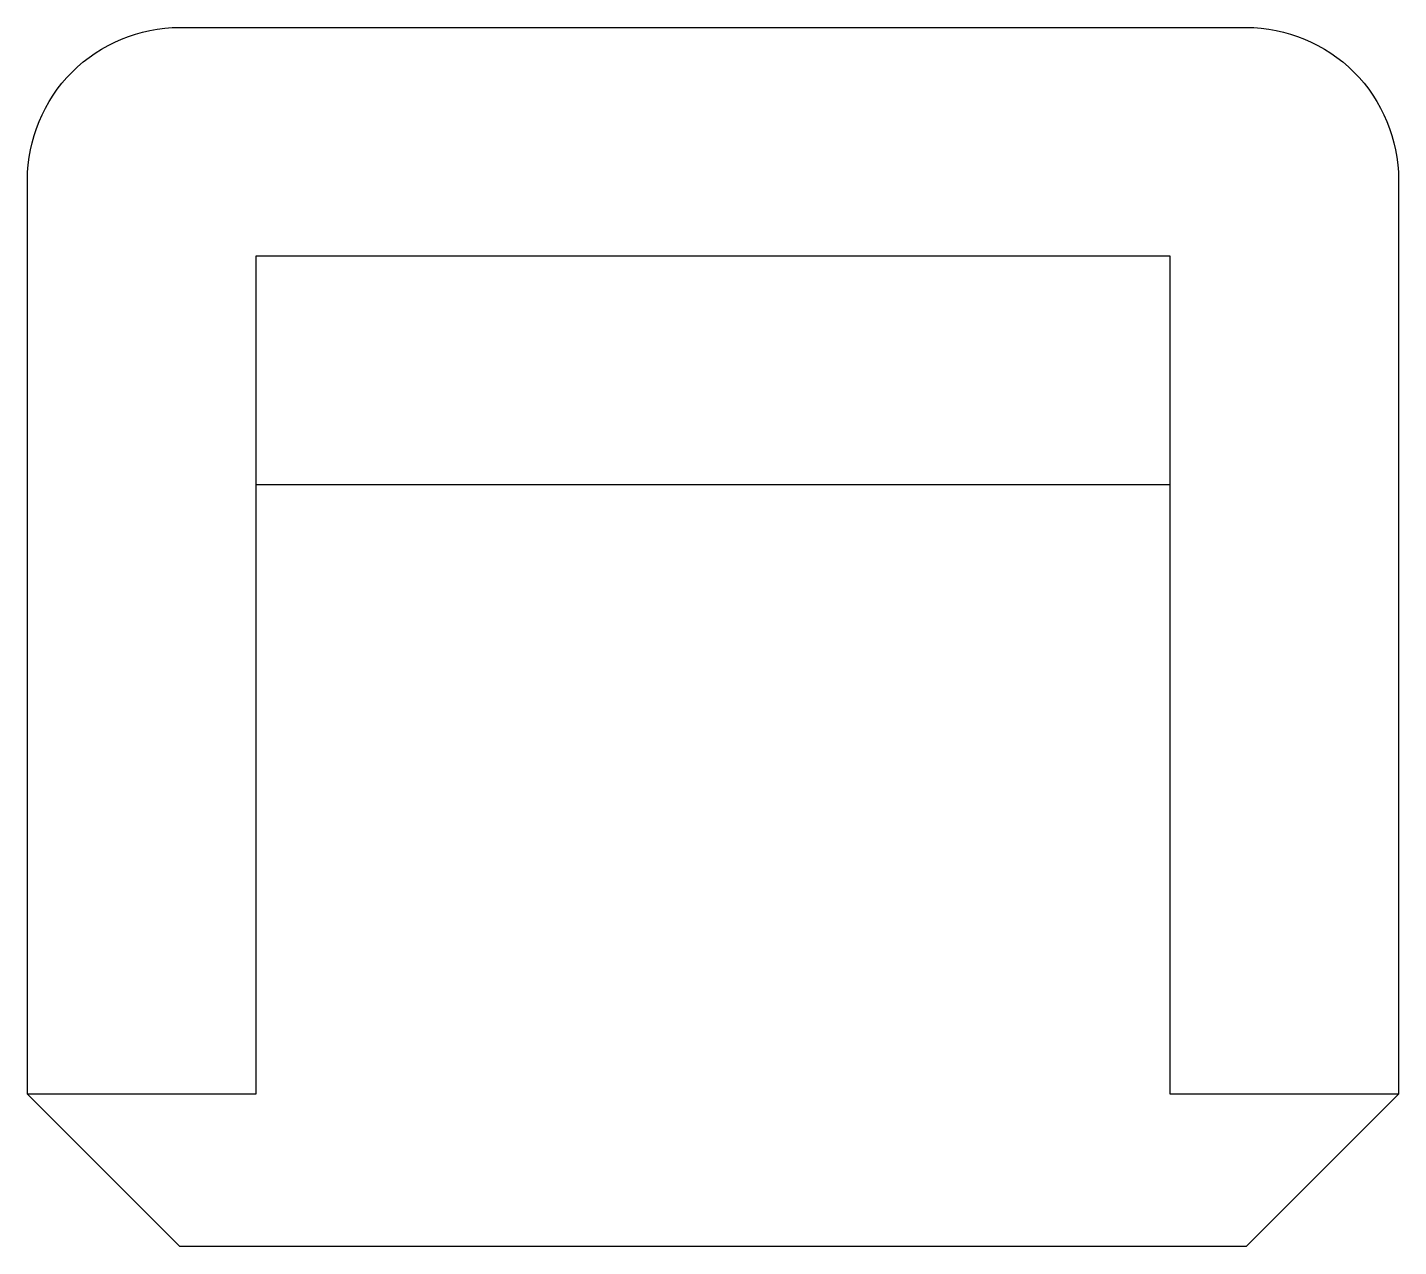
# Model space of a CAD drawing. Extents: x -0.45 to 0.45, y -0.8 to 0.
import ezdxf

# ---------------------------------------------------------------- set-up
doc = ezdxf.new("R2010")
doc.units = 0
doc.header["$MEASUREMENT"] = 0
doc.layers.add('A-MOBILIA', color=2, linetype='CONTINUOUS')

msp = doc.modelspace()

# ---------------------------------------------------------------- linework, layer by layer
at = {"layer": 'A-MOBILIA'}
msp.add_line((-0.3, -0.3), (0.3, -0.3), dxfattribs=at)
msp.add_lwpolyline([(0.45, -0.1), (0.45, -0.7), (0.35, -0.8), (-0.35, -0.8), (-0.45, -0.7), (-0.45, -0.1, -0.414214), (-0.35, 0), (0.35, 0, -0.414214)], format="xyb", close=True, dxfattribs=at)
msp.add_lwpolyline([(0.45, -0.7), (0.3, -0.7), (0.3, -0.15), (-0.3, -0.15), (-0.3, -0.7), (-0.45, -0.7)], dxfattribs=at)

doc.saveas('drawing.dxf')
